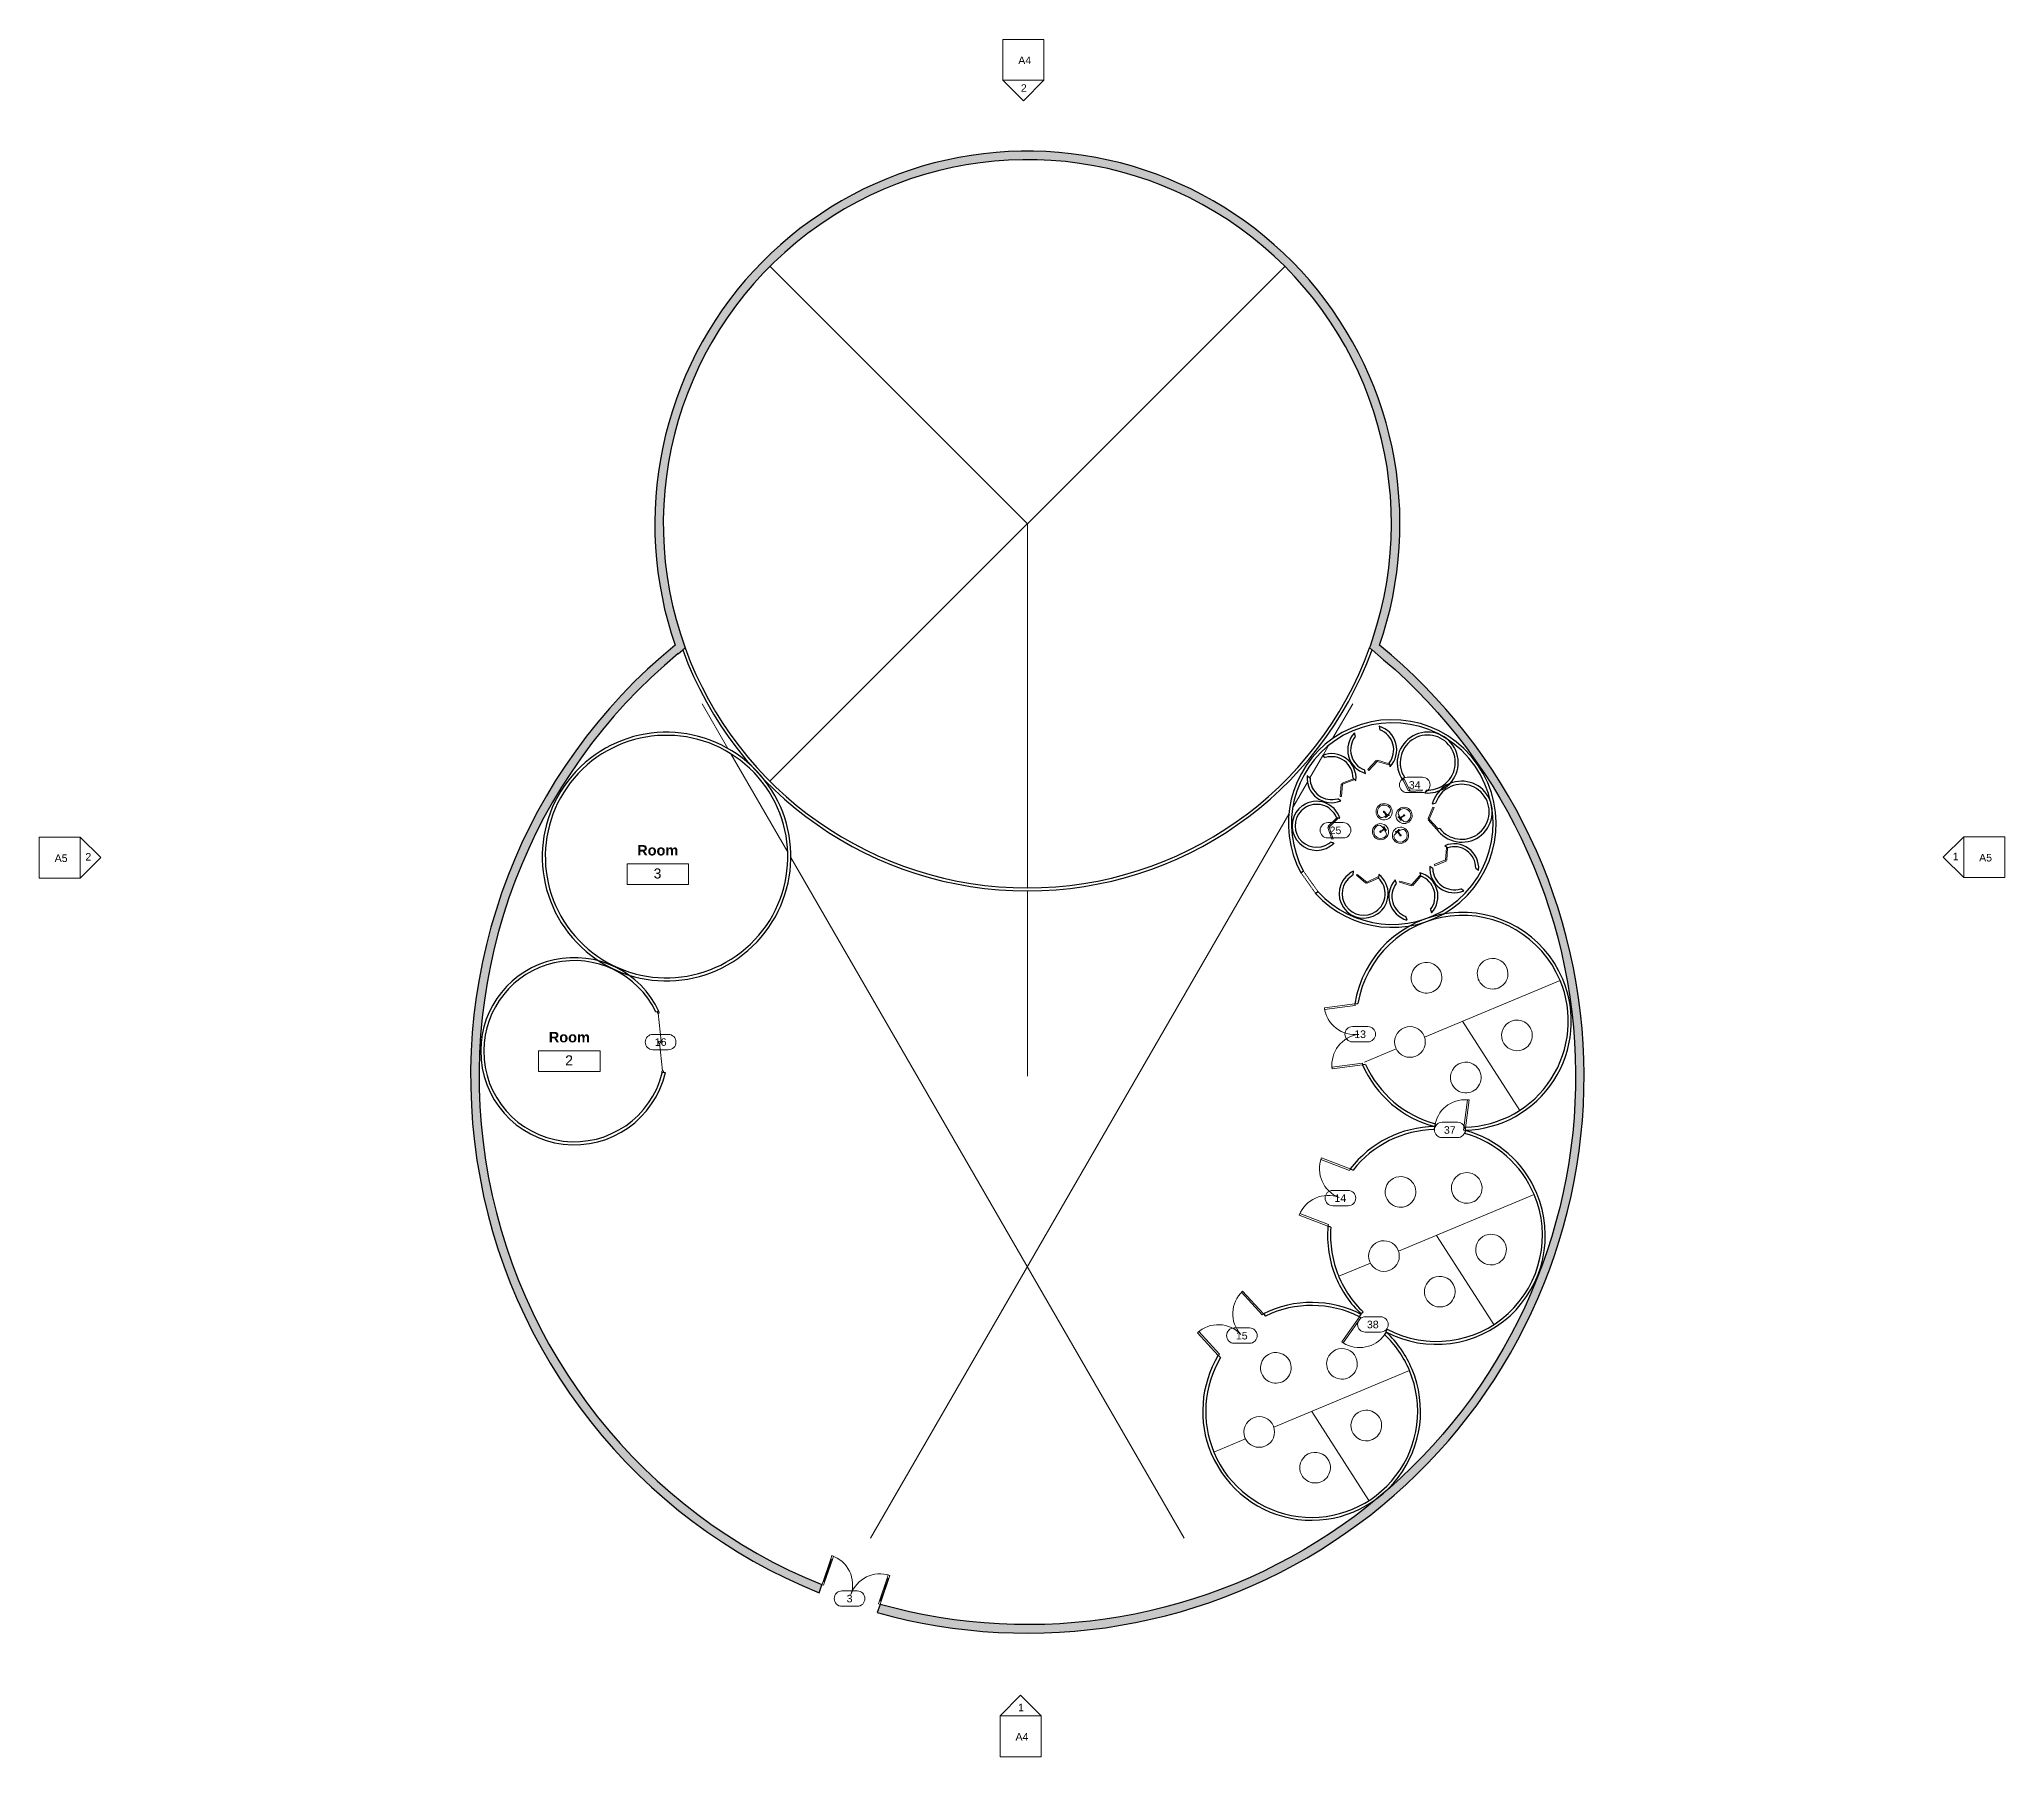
# Model space of a CAD drawing. Header units: inches. Extents: x -1153 to 1152, y -1053 to 961.
import ezdxf

# ---------------------------------------------------------------- set-up
doc = ezdxf.new("R2010")
doc.units = ezdxf.units.IN
doc.header["$MEASUREMENT"] = 0
doc.linetypes.add('Overhead', pattern=[0.15625, 0.09375, -0.0625])
for name, color, linetype, lineweight in [('A-ANNO-SYMB', 6, 'Continuous', 9), ('A-AREA-IDEN', 2, 'Continuous', 9), ('A-DETL', 5, 'Continuous', 9), ('A-DOOR', 1, 'Continuous', 13), ('A-DOOR-FRAM', 1, 'Continuous', 13), ('A-DOOR-GLAZ', 1, 'Continuous', 13), ('A-DOOR-IDEN', 6, 'Continuous', 9), ('A-GENM', 6, 'Continuous', 9), ('A-WALL', 2, 'Continuous', 13), ('A-WALL-PATT', 2, 'Continuous', 13), ('I-FURN', 2, 'Continuous', 9), ('I-WALL', 2, 'Continuous', 13), ('P-SANR-FIXT', 6, 'Continuous', 9)]:
    doc.layers.add(name, color=color, linetype=linetype, lineweight=lineweight)

# ---------------------------------------------------------------- blocks, each defined once
blk = doc.blocks.new('Double-Glass 1 - 72_ x 84_-187802-Level 1')
at = {"layer": 'A-DOOR'}
for p, q in [((-36, 37.1), (-36, 41.1)), ((-36, 41.1), (-34, 41.1)), ((-36, 9.1), (-36, 37.1)), ((-36, 37.1), (-34, 37.1)), ((-34, 37.1), (-34, 41.1)), ((-34, 9.1), (-34, 37.1)), ((34, 37.1), (34, 41.1)), ((36, 41.1), (34, 41.1)), ((34, 9.1), (34, 37.1)), ((34, 37.1), (36, 37.1)), ((36, 37.1), (36, 41.1)), ((36, 9.1), (36, 37.1)), ((-36, 9.1), (-34, 9.1)), ((-36, 5.1), (-36, 9.1)), ((-36, 5.1), (-34, 5.1)), ((-34, 5.1), (-34, 9.1)), ((36, 9.1), (34, 9.1)), ((34, 5.1), (34, 9.1)), ((36, 5.1), (34, 5.1)), ((36, 5.1), (36, 9.1))]:
    blk.add_line(p, q, dxfattribs=at)
at = {"layer": 'A-DOOR', "lineweight": 9}
for centre, start, end in [((-36, 5.1), 360, 90), ((36, 5.1), 90, 179.9666)]:
    blk.add_arc(centre, 36, start, end, dxfattribs=at)
at = {"layer": 'A-DOOR-GLAZ'}
for p, q in [((-35, 37.1), (-35, 9.1)), ((35, 9.1), (35, 37.1))]:
    blk.add_line(p, q, dxfattribs=at)
blk = doc.blocks.new('Table-Dining Round - 36_ Diameter-196845-Level 1')
at = {"layer": 'I-FURN'}
for start, end in [(90, 270), (270, 90)]:
    blk.add_arc((4.1, -7.3), 18, start, end, dxfattribs=at)
blk = doc.blocks.new('Double-Panel 1 - 72_ x 78_-198230-Level 1')
at = {"layer": 'A-DOOR'}
for p, q in [((-36, 37.75), (-34, 37.75)), ((-36, 1.75), (-36, 37.75)), ((-34, 1.75), (-34, 37.75)), ((34, 1.75), (34, 37.75)), ((34, 37.75), (36, 37.75)), ((36, 1.75), (36, 37.75)), ((-36, 1.75), (-34, 1.75)), ((36, 1.75), (34, 1.75))]:
    blk.add_line(p, q, dxfattribs=at)
at = {"layer": 'A-DOOR', "lineweight": 9}
for centre, start, end in [((-36, 1.75), 360, 90), ((36, 1.75), 90, 180)]:
    blk.add_arc(centre, 36, start, end, dxfattribs=at)
blk = doc.blocks.new('Sliding-2 panel - 72_ x 84_-199467-Level 1')
at = {"layer": 'A-DOOR-FRAM'}
for p, q in [((-36, 6.75), (-36, 4.75)), ((-36, 6.75), (-34, 6.75)), ((-36, 4.75), (-34, 4.75)), ((-34, 6.75), (-34, 4.75)), ((-1, 6.75), (-1, 4.75)), ((-1, 6.75), (1, 6.75)), ((-1, 4.75), (-1, 2.75)), ((-1, 4.75), (1, 4.75)), ((-1, 4.75), (1, 4.75)), ((-1, 2.75), (1, 2.75)), ((1, 6.75), (1, 4.75)), ((1, 4.75), (1, 2.75)), ((34, 4.75), (34, 2.75)), ((34, 4.75), (36, 4.75)), ((34, 2.75), (36, 2.75)), ((36, 4.75), (36, 2.75))]:
    blk.add_line(p, q, dxfattribs=at)
at = {"layer": 'A-DOOR-GLAZ'}
for p, q in [((-34, 5.75), (-1, 5.75)), ((1, 3.75), (34, 3.75))]:
    blk.add_line(p, q, dxfattribs=at)
blk = doc.blocks.new('Opening-Cased - 30_ x 80_-205456-Level 1')
at = {"layer": 'A-GENM', "linetype": 'Overhead'}
for p, q in [((-15.3, 1.7), (14.7, 1.7)), ((-15.3, -1.8), (14.7, -1.8))]:
    blk.add_line(p, q, dxfattribs=at)
blk = doc.blocks.new('Bifold-2 Panel - 30_ x 80_-202196-Level 1')
at = {"layer": 'A-DOOR'}
for p, q in [((-11, 1.7), (1.2, 9.5)), ((-10.2, 0.5), (-11, 1.7)), ((2, 8.2), (-10.2, 0.5)), ((1.2, 9.5), (2, 8.2)), ((2.8, 9.5), (2, 8.2)), ((2, 8.2), (14.2, 0.5)), ((15, 1.7), (2.8, 9.5)), ((14.2, 0.5), (15, 1.7))]:
    blk.add_line(p, q, dxfattribs=at)
blk = doc.blocks.new('Bifold-2 Panel - 30_ x 80_-205654-Level 1')
at = {"layer": 'A-DOOR'}
for p, q in [((-10.2, -0.5), (-11, -1.7)), ((-11, -1.7), (1.2, -9.5)), ((2, -8.2), (-10.2, -0.5)), ((1.2, -9.5), (2, -8.2)), ((2, -8.2), (14.2, -0.5)), ((2.8, -9.5), (2, -8.2)), ((15, -1.7), (2.8, -9.5)), ((14.2, -0.5), (15, -1.7))]:
    blk.add_line(p, q, dxfattribs=at)
blk = doc.blocks.new('M_Sink Vanity-Round - 482 x 482mm-191614-Level 1')
at = {"layer": 'P-SANR-FIXT'}
for p, q in [((3.4, 9.7), (3.4, 5.4)), ((4.2, 9.7), (4.2, 5.4))]:
    blk.add_line(p, q, dxfattribs=at)
for centre, radius, start, end in [((3.8, 3.4), 9.5, 360, 180), ((3.8, 3.4), 9.5, 180, 360), ((3.8, 3.4), 7.93, 165.3071, 14.6929), ((0.1, 4.1), 4.12, 120.7927, 162.1904), ((3.8, -9.2), 17.8, 91.2067, 109.2086), ((1.8, 9.7), 0.5, 360, 180), ((1.8, 9.7), 0.5, 180, 360), ((3.8, 3.4), 0.813, 360, 180), ((3.8, 3.4), 0.813, 180, 360), ((3.8, 9.7), 0.375, 360, 180), ((3.8, 5.4), 0.375, 180, 360), ((3.8, -9.2), 17.8, 70.7914, 88.7933), ((5.8, 9.7), 0.5, 360, 180), ((5.8, 9.7), 0.5, 180, 0), ((7.6, 4.1), 4.12, 17.8096, 59.2073)]:
    blk.add_arc(centre, radius, start, end, dxfattribs=at)
blk = doc.blocks.new('Single-Flush - 36_ x 84_-206158-Level 1')
at = {"layer": 'A-DOOR'}
for p, q in [((16, 1.7), (16, 37.8)), ((18, 37.8), (16, 37.8)), ((18, 1.7), (18, 37.8)), ((18, 1.7), (16, 1.7))]:
    blk.add_line(p, q, dxfattribs=at)
at = {"layer": 'A-DOOR', "lineweight": 9}
blk.add_arc((18, 1.7), 36.1, 93.1789, 180, dxfattribs=at)
blk = doc.blocks.new('Elevation - Detail Number-164347-Level 1')
at = {"layer": 'A-ANNO-SYMB'}
for p, q in [((-0.25, -0.25), (-0.25, 0.25)), ((-0.25, 0.25), (0.25, 0.25)), ((0.25, 0.25), (0.25, -0.25)), ((0.25, -0.25), (-0.25, -0.25))]:
    blk.add_line(p, q, dxfattribs=at)
blk = doc.blocks.new('Elevation - Detail Number-164074-Level 1')
at = {"layer": 'A-ANNO-SYMB'}
for p, q in [((0, 0.25), (-0.25, 0)), ((0.25, 0), (0, 0.25)), ((-0.25, 0), (0.25, 0))]:
    blk.add_line(p, q, dxfattribs=at)
blk = doc.blocks.new('Elevation - Detail Number-V1-Level 1')
at = {"layer": 'A-ANNO-SYMB'}
for p, q in [((0, 0.25), (-0.25, 0)), ((0.25, 0), (0, 0.25)), ((-0.25, 0), (0.25, 0))]:
    blk.add_line(p, q, dxfattribs=at)
blk = doc.blocks.new('Door Tag - Door Tag-4641-Level 1')
at = {"layer": 'A-DOOR-IDEN'}
for p, q in [((-0.09375, 0.09375), (0.09375, 0.09375)), ((-0.09375, -0.09375), (0.09375, -0.09375))]:
    blk.add_line(p, q, dxfattribs=at)
for centre, start, end in [((-0.09375, 0), 90, 270), ((0.09375, 0), 270, 90)]:
    blk.add_arc(centre, 0.09375, start, end, dxfattribs=at)
blk = doc.blocks.new('Room Tag - Room Tag-60376-Level 1')
at = {"layer": 'A-AREA-IDEN'}
for p, q in [((-0.375, -0.0625), (-0.375, -0.3125)), ((-0.375, -0.0625), (0.375, -0.0625)), ((0.375, -0.0625), (0.375, -0.3125)), ((-0.375, -0.3125), (0.375, -0.3125))]:
    blk.add_line(p, q, dxfattribs=at)

msp = doc.modelspace()

# ---------------------------------------------------------------- hatches: boundary and pattern name
at = {"layer": 'A-WALL-PATT'}
msp.add_hatch(color=256, dxfattribs=at).paths.add_polyline_path([(-403.7, 240.6), (-395.5, 247.3), (-400.2, 261), (-404.4, 274.9), (-408.2, 289), (-411.5, 303.1), (-414.3, 317.4), (-416.7, 331.7), (-418.5, 346.2), (-419.8, 360.6), (-420.7, 375.1), (-421.1, 389.7), (-420.9, 404.2), (-420.3, 418.7), (-419.2, 433.2), (-417.5, 447.7), (-415.4, 462.1), (-412.8, 476.4), (-409.8, 490.6), (-406.2, 504.7), (-402.2, 518.6), (-397.6, 532.4), (-392.7, 546.1), (-387.2, 559.6), (-381.3, 572.9), (-375, 585.9), (-368.2, 598.8), (-361, 611.4), (-353.3, 623.8), (-345.2, 635.9), (-336.8, 647.7), (-327.9, 659.2), (-318.6, 670.4), (-309, 681.3), (-299, 691.8), (-288.7, 702), (-278, 711.9), (-267, 721.4), (-255.6, 730.5), (-244, 739.2), (-232.1, 747.5), (-219.8, 755.4), (-207.4, 762.9), (-194.7, 769.9), (-181.7, 776.5), (-168.1, 782.9), (-155.2, 788.4), (-141.6, 793.6), (-127.9, 798.4), (-114, 802.8), (-100, 806.6), (-85.9, 810), (-71.6, 812.9), (-57.3, 815.2), (-42.9, 817.2), (-28.4, 818.6), (-13.9, 819.5), (0.6, 819.9), (15.2, 819.9), (29.7, 819.3), (44.2, 818.2), (58.6, 816.7), (73, 814.6), (87.4, 812.1), (101.6, 809.1), (115.7, 805.6), (129.7, 801.6), (143.5, 797.2), (157.2, 792.3), (170.7, 786.9), (184, 781.1), (197.1, 774.8), (210, 768), (222.6, 760.9), (235, 753.3), (247.2, 745.3), (259, 736.9), (270.6, 728), (281.8, 718.8), (292.8, 709.3), (303.4, 699.3), (313.6, 689), (323.5, 678.4), (333.1, 667.4), (342.2, 656.1), (351, 644.5), (359.3, 632.6), (367.3, 620.4), (374.8, 608), (381.9, 595.3), (388.6, 582.4), (394.8, 569.3), (400.6, 555.9), (405.9, 542.4), (410.8, 528.7), (415.2, 514.8), (419.1, 500.8), (422.5, 486.7), (425.5, 472.5), (427.9, 458.2), (429.9, 443.8), (431.4, 429.3), (432.4, 414.8), (432.9, 400.3), (432.9, 385.7), (432.4, 371.2), (431.4, 356.7), (429.9, 342.2), (427.9, 327.8), (425.5, 313.5), (422.5, 299.3), (419.1, 285.1), (415.2, 271.1), (410.8, 257.3), (419.1, 250.6), (423.7, 264.6), (427.7, 278.7), (431.3, 293), (434.5, 307.4), (437.1, 321.9), (439.3, 336.4), (440.9, 351), (442.1, 365.7), (442.8, 380.4), (442.9, 395.1), (442.6, 409.8), (441.8, 424.5), (440.5, 439.2), (438.7, 453.8), (436.4, 468.3), (433.6, 482.8), (430.3, 497.1), (426.6, 511.4), (422.4, 525.4), (417.7, 539.4), (412.5, 553.2), (406.9, 566.8), (400.8, 580.2), (394.3, 593.4), (387.3, 606.3), (379.9, 619), (372.1, 631.5), (363.8, 643.7), (355.2, 655.6), (346.2, 667.2), (336.7, 678.5), (326.9, 689.5), (316.8, 700.1), (306.2, 710.4), (295.4, 720.3), (284.2, 729.9), (272.7, 739.1), (260.9, 747.9), (248.8, 756.2), (236.4, 764.2), (223.8, 771.8), (210.9, 778.9), (197.8, 785.6), (184.5, 791.8), (171, 797.6), (157.2, 802.9), (143.4, 807.8), (129.3, 812.2), (115.1, 816.1), (100.8, 819.5), (86.4, 822.5), (71.9, 824.9), (57.3, 826.9), (42.7, 828.4), (28, 829.4), (13.3, 829.9), (-1.4, 829.9), (-16.1, 829.4), (-30.8, 828.4), (-45.5, 826.9), (-60, 824.9), (-74.5, 822.5), (-89, 819.5), (-103.3, 816.1), (-117.4, 812.2), (-131.5, 807.8), (-145.4, 802.9), (-159.1, 797.6), (-172.6, 791.8), (-186, 785.6), (-199.1, 778.9), (-211.9, 771.8), (-224.6, 764.2), (-236.9, 756.2), (-249, 747.9), (-260.8, 739.1), (-272.3, 729.9), (-283.5, 720.3), (-294.4, 710.4), (-304.9, 700.1), (-315.1, 689.5), (-324.9, 678.5), (-334.3, 667.2), (-343.3, 655.6), (-352, 643.7), (-360.2, 631.5), (-368, 619), (-375.4, 606.3), (-382.4, 593.4), (-388.9, 580.2), (-395, 566.8), (-400.6, 553.2), (-405.8, 539.4), (-410.5, 525.4), (-414.7, 511.4), (-418.5, 497.1), (-421.7, 482.8), (-424.5, 468.3), (-426.8, 453.8), (-428.6, 439.2), (-429.9, 424.5), (-430.7, 409.8), (-431.1, 395.1), (-430.9, 380.4), (-430.2, 365.7), (-429.1, 351), (-427.4, 336.4), (-425.2, 321.9), (-422.6, 307.4), (-419.5, 293), (-415.9, 278.7), (-411.8, 264.6), (-407.2, 250.6), (-405.5, 245.6)], flags=0)
h = msp.add_hatch(color=256, dxfattribs=at)
h.paths.add_polyline_path([(7.7, -908), (25.7, -907.7), (43.7, -907), (61.7, -905.7), (79.6, -903.9), (97.5, -901.6), (116.3, -898.6), (132.9, -895.6), (150.6, -891.8), (168.1, -887.6), (185.4, -882.9), (202.7, -877.7), (219.8, -872), (236.7, -865.9), (253.4, -859.3), (270, -852.3), (286.4, -844.8), (302.5, -836.8), (318.4, -828.4), (334.1, -819.6), (349.6, -810.3), (364.7, -800.6), (379.6, -790.5), (394.3, -780), (408.6, -769.1), (422.6, -757.8), (436.3, -746.1), (449.7, -734.1), (462.7, -721.7), (475.4, -708.9), (487.7, -695.8), (499.7, -682.3), (511.3, -668.6), (522.5, -654.5), (533.3, -640.1), (543.7, -625.4), (553.7, -610.4), (563.3, -595.2), (572.5, -579.7), (581.2, -564), (589.5, -548), (597.4, -531.8), (604.8, -515.4), (611.7, -498.8), (618.2, -482), (624.3, -465), (629.8, -447.9), (634.9, -430.6), (639.5, -413.2), (643.6, -395.7), (647.2, -378.1), (650.4, -360.3), (653, -342.5), (655.2, -324.7), (656.9, -306.7), (658.1, -288.8), (658.7, -270.8), (658.9, -252.8), (658.6, -234.8), (657.8, -216.8), (656.4, -198), (654.7, -180.9), (652.4, -163.1), (649.6, -145.3), (646.4, -127.6), (642.6, -110), (638.4, -92.5), (633.6, -75.1), (628.2, -57), (622.8, -40.8), (616.6, -23.9), (610, -7.1), (603, 9.5), (595.4, 25.8), (587.5, 42), (579.1, 57.9), (570.2, 73.6), (561, 89), (551.3, 104.2), (541.2, 119), (530.6, 133.7), (519.7, 148), (508.4, 162), (496.7, 175.7), (484.7, 189), (472.2, 202.1), (459.5, 214.8), (446.3, 227.1), (432.9, 239), (419.1, 250.6), (410.8, 257.3), (409.1, 252.3), (407.3, 247.3), (410.2, 245), (423.8, 233.6), (437.2, 221.9), (450.2, 209.8), (462.8, 197.4), (475.1, 184.6), (487.1, 171.5), (498.7, 158), (509.9, 144.3), (520.8, 130.2), (531.2, 115.8), (541.2, 101.2), (550.9, 86.3), (560.1, 71.1), (568.9, 55.7), (577.2, 40), (585.2, 24.1), (592.7, 8), (599.7, -8.3), (606.3, -24.8), (612.4, -41.4), (618.1, -58.3), (623.3, -75.2), (628.2, -92.9), (632.3, -109.6), (636, -126.9), (639.3, -144.4), (642.1, -161.9), (644.5, -179.5), (646.4, -198), (647.7, -214.9), (648.5, -232.6), (648.9, -250.4), (648.8, -268.1), (648.2, -285.9), (647.1, -303.6), (645.5, -321.3), (643.4, -338.9), (640.9, -356.5), (637.8, -374), (634.3, -391.4), (630.3, -408.7), (625.8, -425.8), (620.9, -442.9), (615.5, -459.8), (609.6, -476.6), (603.2, -493.1), (596.4, -509.5), (589.2, -525.7), (581.5, -541.7), (573.3, -557.5), (564.8, -573.1), (555.8, -588.4), (546.4, -603.4), (536.4, -618.4), (526.3, -632.7), (515.7, -647), (504.7, -660.9), (493.3, -674.5), (481.5, -687.8), (469.4, -700.8), (456.9, -713.4), (444.1, -725.7), (430.9, -737.6), (417.4, -749.1), (403.6, -760.3), (389.5, -771.1), (375.1, -781.5), (360.4, -791.5), (345.5, -801.1), (330.3, -810.2), (314.8, -819), (299.1, -827.3), (283.2, -835.2), (267.1, -842.6), (250.8, -849.6), (234.3, -856.1), (217.6, -862.2), (200.7, -867.8), (183.8, -873), (166.6, -877.6), (149.4, -881.8), (132, -885.6), (114.6, -888.8), (97, -891.6), (79.4, -893.8), (61.7, -895.6), (44, -896.9), (26.3, -897.7), (8.5, -898), (-9.2, -897.9), (-27, -897.2), (-44.7, -896.1), (-62.3, -894.4), (-80, -892.3), (-97.5, -889.7), (-115, -886.6), (-132.4, -883), (-149.7, -878.9), (-166.9, -874.4), (-170.1, -883.9), (-152.7, -888.5), (-135.2, -892.6), (-117.5, -896.3), (-99.8, -899.4), (-82, -902.1), (-64.1, -904.3), (-46.2, -906), (-28.3, -907.2), (-10.3, -907.8)], flags=0)
h.paths.add_polyline_path([(-238.3, -860.7), (-235, -851.2), (-251.6, -844.2), (-267.9, -836.8), (-284.1, -828.9), (-300, -820.6), (-315.7, -811.8), (-331.1, -802.6), (-346.2, -793), (-361.1, -783), (-375.7, -772.5), (-390, -761.7), (-404, -750.4), (-417.7, -738.8), (-431, -726.7), (-444.1, -714.4), (-456.7, -701.6), (-469, -688.5), (-480.9, -675.1), (-492.5, -661.3), (-503.6, -647.2), (-514.4, -632.9), (-524.7, -618.2), (-534.6, -603.2), (-544.2, -588), (-553.2, -572.5), (-561.9, -556.8), (-570.1, -540.8), (-577.8, -524.6), (-585.1, -508.2), (-592, -491.6), (-598.4, -474.8), (-604.3, -457.8), (-609.7, -440.7), (-614.6, -423.4), (-619.1, -406), (-623.1, -388.5), (-626.5, -370.9), (-629.5, -353.2), (-632, -335.4), (-634, -317.6), (-635.5, -299.7), (-636.5, -281.7), (-637, -263.8), (-637, -245.8), (-636.5, -227.9), (-635.5, -209.9), (-634, -192), (-632, -174.2), (-629.5, -156.4), (-626.5, -138.7), (-623, -121.1), (-619, -103.6), (-614.5, -86.2), (-609.5, -68.9), (-604.1, -51.8), (-598.2, -34.9), (-591.8, -18.1), (-585, -1.5), (-577.6, 14.9), (-569.9, 31.1), (-561.7, 47.1), (-553, 62.8), (-543.9, 78.3), (-534.4, 93.5), (-524.4, 108.5), (-514.1, 123.2), (-503.3, 137.5), (-492.2, 151.6), (-480.6, 165.4), (-468.7, 178.8), (-456.4, 191.9), (-443.7, 204.6), (-430.7, 217), (-417.3, 229), (-403.7, 240.6), (-405.5, 245.6), (-407.2, 250.6), (-421.1, 239), (-434.6, 227), (-447.7, 214.7), (-460.5, 201.9), (-473, 188.9), (-485.1, 175.5), (-496.8, 161.7), (-508.1, 147.7), (-519, 133.3), (-529.6, 118.7), (-539.7, 103.7), (-549.4, 88.5), (-558.7, 73), (-567.5, 57.3), (-575.9, 41.3), (-583.9, 25.1), (-591.4, 8.7), (-598.5, -7.9), (-605.1, -24.7), (-611.2, -41.7), (-616.9, -58.8), (-622.1, -76.1), (-626.8, -93.5), (-631, -111.1), (-634.7, -128.7), (-638, -146.5), (-640.7, -164.3), (-643, -182.3), (-644.8, -200.2), (-646, -218.2), (-646.8, -236.3), (-647.1, -254.3), (-646.8, -272.4), (-646.1, -290.4), (-644.9, -308.4), (-643.2, -326.4), (-640.9, -344.3), (-638.2, -362.1), (-635, -379.9), (-631.3, -397.6), (-627.1, -415.1), (-622.5, -432.6), (-617.3, -449.9), (-611.7, -467), (-605.6, -484), (-599.1, -500.8), (-592, -517.4), (-584.5, -533.9), (-576.6, -550.1), (-568.2, -566.1), (-559.4, -581.8), (-550.2, -597.3), (-540.5, -612.6), (-530.4, -627.5), (-519.9, -642.2), (-509, -656.6), (-497.7, -670.7), (-486, -684.4), (-474, -697.9), (-461.5, -711), (-448.8, -723.7), (-435.6, -736.1), (-422.2, -748.1), (-408.4, -759.8), (-394.3, -771), (-379.9, -781.9), (-365.1, -792.4), (-350.2, -802.4), (-334.9, -812), (-319.4, -821.3), (-303.6, -830), (-287.6, -838.4), (-271.3, -846.3), (-254.9, -853.7)], flags=0)

# ---------------------------------------------------------------- linework, layer by layer
at = {"layer": 'A-DETL'}
for p, q in [((5.9, 393), (-296, 694.9)), ((-296, 91.1), (307.8, 694.8)), ((5.9, 393), (5.9, -34)), ((-375.6, 181.8), (-345.4, 129.5)), ((387.5, 181.8), (363.9, 141)), ((-341.7, 123.2), (-275.2, 8)), ((352.4, 121.1), (337.3, 95)), ((359.3, 133.1), (352.7, 121.6)), ((334.3, 89.9), (317.3, 60.3)), ((312.7, 52.5), (-178.2, -796.6)), ((-271.6, 1.8), (190, -796.6)), ((5.9, -37.5), (5.9, -255)), ((630.8, -142.5), (471.6, -209.1)), ((516.1, -190.4), (583.4, -294.9)), ((438.6, -222.9), (401.5, -238.4)), ((600.3, -393.6), (441.2, -460.2)), ((485.7, -441.6), (552.9, -546)), ((408.2, -474), (371.1, -489.5)), ((454, -600), (294.9, -666.5)), ((339.4, -647.9), (406.6, -752.4)), ((261.9, -680.3), (224.8, -695.9))]:
    msp.add_line(p, q, dxfattribs=at)
at = {"layer": 'A-WALL', "lineweight": 30}
for p, q in [((-238.3, -860.7), (-235, -851.2)), ((-166.9, -874.4), (-170.1, -883.9))]:
    msp.add_line(p, q, dxfattribs=at)
for points in [[(419.1, 250.6), (423.7, 264.6), (427.7, 278.7), (431.3, 293), (434.5, 307.4), (437.1, 321.9), (439.3, 336.4), (440.9, 351), (442.1, 365.7), (442.8, 380.4), (442.9, 395.1), (442.6, 409.8), (441.8, 424.5), (440.5, 439.2), (438.7, 453.8), (436.4, 468.3), (433.6, 482.8), (430.3, 497.1), (426.6, 511.4), (422.4, 525.4), (417.7, 539.4), (412.5, 553.2), (406.9, 566.8), (400.8, 580.2), (394.3, 593.4), (387.3, 606.3), (379.9, 619), (372.1, 631.5), (363.8, 643.7), (355.2, 655.6), (346.2, 667.2), (336.7, 678.5), (326.9, 689.5), (316.8, 700.1), (306.2, 710.4), (295.4, 720.3), (284.2, 729.9), (272.7, 739.1), (260.9, 747.9), (248.8, 756.2), (236.4, 764.2), (223.8, 771.8), (210.9, 778.9), (197.8, 785.6), (184.5, 791.8), (171, 797.6), (157.2, 802.9), (143.4, 807.8), (129.3, 812.2), (115.1, 816.1), (100.8, 819.5), (86.4, 822.5), (71.9, 824.9), (57.3, 826.9), (42.7, 828.4), (28, 829.4), (13.3, 829.9), (-1.4, 829.9), (-16.1, 829.4), (-30.8, 828.4), (-45.5, 826.9), (-60, 824.9), (-74.5, 822.5), (-89, 819.5), (-103.3, 816.1), (-117.4, 812.2), (-131.5, 807.8), (-145.4, 802.9), (-159.1, 797.6), (-172.6, 791.8), (-186, 785.6), (-199.1, 778.9), (-211.9, 771.8), (-224.6, 764.2), (-236.9, 756.2), (-249, 747.9), (-260.8, 739.1), (-272.3, 729.9), (-283.5, 720.3), (-294.4, 710.4), (-304.9, 700.1), (-315.1, 689.5), (-324.9, 678.5), (-334.3, 667.2), (-343.3, 655.6), (-352, 643.7), (-360.2, 631.5), (-368, 619), (-375.4, 606.3), (-382.4, 593.4), (-388.9, 580.2), (-395, 566.8), (-400.6, 553.2), (-405.8, 539.4), (-410.5, 525.4), (-414.7, 511.4), (-418.5, 497.1), (-421.7, 482.8), (-424.5, 468.3), (-426.8, 453.8), (-428.6, 439.2), (-429.9, 424.5), (-430.7, 409.8), (-431.1, 395.1), (-430.9, 380.4), (-430.2, 365.7), (-429.1, 351), (-427.4, 336.4), (-425.2, 321.9), (-422.6, 307.4), (-419.5, 293), (-415.9, 278.7), (-411.8, 264.6), (-407.2, 250.6)], [(-403.7, 240.6), (-401, 242.8), (-398.3, 245)], [(-170.1, -883.9), (-152.7, -888.5), (-135.2, -892.6), (-117.5, -896.3), (-99.8, -899.4), (-82, -902.1), (-64.1, -904.3), (-46.2, -906), (-28.3, -907.2), (-10.3, -907.8), (7.7, -908), (25.7, -907.7), (43.7, -907), (61.7, -905.7), (79.6, -903.9), (97.5, -901.6), (115.2, -898.8), (132.9, -895.6), (150.6, -891.8), (168.1, -887.6), (185.4, -882.9), (202.7, -877.7), (219.8, -872), (236.7, -865.9), (253.4, -859.3), (270, -852.3), (286.4, -844.8), (302.5, -836.8), (318.4, -828.4), (334.1, -819.6), (349.6, -810.3), (364.7, -800.6), (379.6, -790.5), (394.3, -780), (408.6, -769.1), (422.6, -757.8), (436.3, -746.1), (449.7, -734.1), (462.7, -721.7), (475.4, -708.9), (487.7, -695.8), (499.7, -682.3), (511.3, -668.6), (522.5, -654.5), (533.3, -640.1), (543.7, -625.4), (553.7, -610.4), (563.3, -595.2), (572.5, -579.7), (581.2, -564), (589.5, -548), (597.4, -531.8), (604.8, -515.4), (611.7, -498.8), (618.2, -482), (624.3, -465), (629.8, -447.9), (634.9, -430.6), (639.5, -413.2), (643.6, -395.7), (647.2, -378.1), (650.4, -360.3), (653, -342.5), (655.2, -324.7), (656.9, -306.7), (658.1, -288.8), (658.7, -270.8), (658.9, -252.8), (658.6, -234.8), (657.8, -216.8), (656.5, -198.8), (654.7, -180.9), (652.4, -163.1), (649.6, -145.3), (646.4, -127.6), (642.6, -110), (638.4, -92.5), (633.6, -75.1), (628.4, -57.9), (622.8, -40.8), (616.6, -23.9), (610, -7.1), (603, 9.5), (595.4, 25.8), (587.5, 42), (579.1, 57.9), (570.2, 73.6), (561, 89), (551.3, 104.2), (541.2, 119), (530.6, 133.7), (519.7, 148), (508.4, 162), (496.7, 175.7), (484.7, 189), (472.2, 202.1), (459.5, 214.8), (446.3, 227.1), (432.9, 239), (419.1, 250.6)], [(410.2, 245), (423.8, 233.6), (437.2, 221.9), (450.2, 209.8), (462.8, 197.4), (475.1, 184.6), (487.1, 171.5), (498.7, 158), (509.9, 144.3), (520.8, 130.2), (531.2, 115.8), (541.2, 101.2), (550.9, 86.3), (560.1, 71.1), (568.9, 55.7), (577.2, 40), (585.2, 24.1), (592.7, 8), (599.7, -8.3), (606.3, -24.8), (612.4, -41.4), (618.1, -58.3), (623.3, -75.2), (628, -92.3), (632.3, -109.6), (636, -126.9), (639.3, -144.4), (642.1, -161.9), (644.5, -179.5), (646.3, -197.2), (647.7, -214.9), (648.5, -232.6), (648.9, -250.4), (648.8, -268.1), (648.2, -285.9), (647.1, -303.6), (645.5, -321.3), (643.4, -338.9), (640.9, -356.5), (637.8, -374), (634.3, -391.4), (630.3, -408.7), (625.8, -425.8), (620.9, -442.9), (615.5, -459.8), (609.6, -476.6), (603.2, -493.1), (596.4, -509.5), (589.2, -525.7), (581.5, -541.7), (573.3, -557.5), (564.8, -573.1), (555.8, -588.4), (546.4, -603.4), (536.5, -618.2), (526.3, -632.7), (515.7, -647), (504.7, -660.9), (493.3, -674.5), (481.5, -687.8), (469.4, -700.8), (456.9, -713.4), (444.1, -725.7), (430.9, -737.6), (417.4, -749.1), (403.6, -760.3), (389.5, -771.1), (375.1, -781.5), (360.4, -791.5), (345.5, -801.1), (330.3, -810.2), (314.8, -819), (299.1, -827.3), (283.2, -835.2), (267.1, -842.6), (250.8, -849.6), (234.3, -856.1), (217.6, -862.2), (200.7, -867.8), (183.8, -873), (166.6, -877.6), (149.4, -881.8), (132, -885.6), (114.6, -888.8), (97, -891.6), (79.4, -893.8), (61.7, -895.6), (44, -896.9), (26.3, -897.7), (8.5, -898), (-9.2, -897.9), (-27, -897.2), (-44.7, -896.1), (-62.3, -894.4), (-80, -892.3), (-97.5, -889.7), (-115, -886.6), (-132.4, -883), (-149.7, -878.9), (-166.9, -874.4)]]:
    msp.add_lwpolyline(points, dxfattribs=at)
at = {"layer": 'A-WALL'}
msp.add_lwpolyline([(-398.3, 245), (-396.9, 246.1), (-395.5, 247.3)], dxfattribs=at)
at = {"layer": 'A-WALL', "lineweight": 30}
for centre, radius, start, end in [((5.9, 393), 427, 341.4749, 199.9463), ((5.9, 393), 427, 340.0537, 341.4749), ((5.9, -255), 653, 129.2516, 248.0413), ((5.9, -255), 643, 129.5683, 247.9921)]:
    msp.add_arc(centre, radius, start, end, dxfattribs=at)
at = {"layer": 'A-WALL'}
msp.add_arc((6.8, -254), 641.7, 51.0464, 51.3739, dxfattribs=at)
at = {"layer": 'I-WALL', "lineweight": 30}
for p, q in [((-395.4, 247.3), (-395.5, 247.3)), ((390.6, 143.5), (389.5, 147.6)), ((418.4, 155.5), (419.5, 151.4)), ((352, 121.4), (355.4, 118.9)), ((337.4, 94.8), (334.1, 97.3)), ((387.9, 94.5), (391.3, 92)), ((402.4, 100.2), (401.2, 104.3)), ((430.2, 112.2), (431.3, 108.1)), ((446.2, 92.4), (448.2, 95.7)), ((373.4, 68), (370, 70.5)), ((474.1, 80.6), (472.1, 77.3)), ((368.4, 48.7), (372.5, 47.7)), ((480.9, 64.6), (484.8, 65.3)), ((489.8, 35.7), (485.9, 35)), ((365.5, 18.5), (361.4, 19.5)), ((495.5, 15.5), (498.9, 13.1)), ((326.7, -16.2), (329.6, -14.1)), ((387.9, -18.8), (388.4, -14.6)), ((418.2, -18.3), (417.7, -22.4)), ((466.3, -16.2), (467.5, -20.3)), ((481.3, -11.3), (477.9, -8.8)), ((531.8, -10.7), (535.2, -13.2)), ((346.9, -38.6), (344, -40.7)), ((438.7, -28.7), (437.5, -24.6)), ((517.7, -37.5), (514.2, -35)), ((451.2, -71.7), (450, -67.7)), ((478.8, -59.3), (480, -63.4)), ((-429.9, -179.2), (-426.2, -178.8)), ((390, -170.1), (393.6, -169.7)), ((-418.7, -250.4), (-422.3, -250.8)), ((402.7, -241.1), (399.1, -241.6)), ((483.3, -317.4), (483.8, -313.9)), ((483.9, -314.1), (484.8, -310.7)), ((519.5, -318.4), (519, -321.9)), ((519.2, -314.7), (519.3, -318.2)), ((384.5, -363.6), (387.9, -364.9)), ((361.8, -432), (358.4, -430.7)), ((282.8, -533.4), (285.2, -536.1)), ((395.5, -537), (397.5, -534.1)), ((397.2, -533.7), (399.6, -531.2)), ((428, -551.6), (426.4, -554.7)), ((426.9, -554.9), (424.9, -557.8)), ((232.3, -584.9), (229.8, -582.2))]:
    msp.add_line(p, q, dxfattribs=at)
msp.add_lwpolyline([(407.3, 247.3), (407.3, 247.3), (407.3, 247.3)], dxfattribs=at)
at = {"layer": 'I-WALL'}
for start, end in [(128.6263, 128.953), (51.047, 51.3737)]:
    msp.add_arc((5.9, -255), 643, start, end, dxfattribs=at)
at = {"layer": 'I-WALL', "lineweight": 30}
for centre, radius, start, end in [((5.9, 393), 430.5, 200.1039, 339.8961), ((5.9, 393), 427, 199.9463, 340.055), ((433.9, 41.4), 121.8, 304.7107, 124.7107), ((-417.3, 2.7), 145.8, 313.8106, 133.8106), ((-417.3, 2.7), 142.2, 313.8106, 133.8106), ((433.9, 41.4), 121.8, 124.7107, 208.2502), ((433.9, 41.4), 118.2, 124.7107, 208.0396), ((433.9, 41.4), 118.2, 304.7107, 124.7107), ((410.4, 127.9), 28.8, 136.7014, 253.8034), ((410.4, 127.9), 25.3, 141.698, 248.8068), ((410.4, 127.9), 28.7, 316.7014, 73.8034), ((410.4, 127.9), 25.2, 321.698, 68.8068), ((475.5, 112.9), 35.8, 124.7107, 214.9862), ((475.5, 112.9), 32.3, 124.7107, 212.0765), ((475.5, 112.9), 35.8, 304.7107, 124.7107), ((475.5, 112.9), 32.3, 304.7107, 124.7107), ((362.7, 94.7), 28.7, 354.6822, 111.7843), ((362.7, 94.7), 25.2, 359.6788, 106.7876), ((-417.3, 2.7), 145.8, 133.8106, 313.8106), ((-417.3, 2.7), 142.2, 133.8106, 313.8106), ((362.7, 94.7), 28.8, 174.6822, 291.7843), ((362.7, 94.7), 25.2, 179.6788, 286.7876), ((475.5, 112.9), 35.7, 264.6024, 304.7107), ((475.5, 112.9), 32.2, 267.512, 304.7107), ((515.4, 55.3), 35.8, 124.7107, 164.819), ((515.4, 55.3), 32.2, 124.7107, 161.9093), ((515.4, 55.3), 35.8, 304.7107, 124.7107), ((515.4, 55.3), 32.2, 304.7107, 124.7107), ((345.2, 38.8), 28.8, 124.7107, 304.7107), ((345.2, 38.8), 25.2, 124.7107, 304.7107), ((345.2, 38.8), 28.7, 17.9464, 124.7107), ((345.2, 38.8), 25.2, 22.943, 124.7107), ((515.4, 55.3), 35.7, 214.4352, 304.7107), ((515.4, 55.3), 32.3, 217.3448, 304.7107), ((345.2, 38.8), 25.3, 304.7107, 310.0518), ((345.2, 38.8), 28.8, 304.7107, 315.0484), ((506.6, -11), 28.7, 355.6179, 112.7199), ((506.6, -11), 25.3, 0.6145, 107.7233), ((400.3, -40.8), 28.7, 124.7107, 304.7107), ((400.3, -40.8), 25.2, 124.7107, 304.7107), ((400.3, -40.8), 28.8, 114.3729, 124.7107), ((400.3, -40.8), 25.2, 119.3695, 124.7107), ((400.3, -40.8), 25.3, 304.7107, 46.4783), ((400.3, -40.8), 28.8, 304.7107, 51.4749), ((458.7, -44), 28.8, 317.6371, 74.7391), ((458.7, -44), 25.3, 322.6337, 69.7425), ((506.6, -11), 28.8, 175.6179, 292.7199), ((506.6, -11), 25.2, 180.6145, 287.7233), ((433.9, 41.4), 121.7, 222.4042, 304.7107), ((433.9, 41.4), 118.2, 222.6148, 304.7107), ((458.7, -44), 28.8, 137.6371, 254.7391), ((458.7, -44), 25.2, 142.6337, 249.7425), ((516.1, -190.4), 127.7, 22.6974, 170.849), ((516.1, -190.4), 124.2, 22.6974, 170.3744), ((-525.5, -225.5), 109.7, 25.1875, 179.6678), ((-525.5, -225.5), 106.2, 25.8441, 179.6678), ((516.1, -190.4), 124.3, 271.4096, 22.6974), ((516.1, -190.4), 127.8, 271.4096, 22.6974), ((-525.5, -225.5), 109.8, 179.6678, 346.8904), ((-525.5, -225.5), 106.2, 179.6678, 346.2337), ((516.1, -190.4), 127.7, 203.5844, 255.4025), ((516.1, -190.4), 124.2, 204.059, 255.4025), ((485.7, -441.6), 127.7, 90.856, 142.3845), ((485.7, -441.6), 124.2, 91.0858, 141.9099), ((485.7, -441.6), 124.2, 22.6974, 74.4264), ((485.7, -441.6), 127.7, 22.6974, 74.6561), ((485.7, -441.6), 127.7, 242.3357, 22.6974), ((485.7, -441.6), 124.3, 242.3357, 22.6974), ((485.7, -441.6), 127.7, 175.1199, 202.6974), ((485.7, -441.6), 124.2, 175.5945, 202.6974), ((485.7, -441.6), 127.7, 202.6974, 226.1451), ((485.7, -441.6), 124.3, 202.6974, 226.1451), ((339.4, -647.9), 127.7, 62.9513, 116.3206), ((339.4, -647.9), 124.2, 63.1811, 115.846), ((339.4, -647.9), 124.3, 22.6974, 46.5217), ((339.4, -647.9), 127.7, 22.6974, 46.7515), ((339.4, -647.9), 127.8, 149.0559, 202.6974), ((339.4, -647.9), 124.3, 149.5305, 202.6974), ((339.4, -647.9), 127.7, 202.6974, 22.6974), ((339.4, -647.9), 124.3, 202.6974, 22.6974)]:
    msp.add_arc(centre, radius, start, end, dxfattribs=at)

# ---------------------------------------------------------------- block references
at = {"layer": 'A-ANNO-SYMB', "xscale": 95.99999999999994, "yscale": 95.99999999999994, "zscale": 95.99999999999994}
for name, p in [('Elevation - Detail Number-164347-Level 1', (1.2, 937.1)), ('Elevation - Detail Number-164347-Level 1', (-1129, 1.5)), ('Elevation - Detail Number-164347-Level 1', (1128.2, 2)), ('Elevation - Detail Number-164074-Level 1', (-2, -1004.9)), ('Elevation - Detail Number-164347-Level 1', (-2, -1028.9))]:
    msp.add_blockref(name, p, dxfattribs=at)
at = {"layer": 'A-ANNO-SYMB', "extrusion": (0, 0, -1), "xscale": 95.99999999999994, "yscale": 95.99999999999994, "zscale": 95.99999999999994, "rotation": 180}
msp.add_blockref('Elevation - Detail Number-V1-Level 1', (-1.2, 913.1), dxfattribs=at)
at = {"layer": 'A-ANNO-SYMB', "xscale": 95.99999999999994, "yscale": 95.99999999999994, "zscale": 95.99999999999994, "rotation": 90}
msp.add_blockref('Elevation - Detail Number-164074-Level 1', (1104.2, 2), dxfattribs=at)
at = {"layer": 'A-AREA-IDEN', "xscale": 95.99999999999994, "yscale": 95.99999999999994, "zscale": 95.99999999999994}
for p in [(-427.6, 0), (-531.3, -219.2)]:
    msp.add_blockref('Room Tag - Room Tag-60376-Level 1', p, dxfattribs=at)
at = {"layer": 'A-DOOR'}
for name, p, rotation in [('Bifold-2 Panel - 30_ x 80_-202196-Level 1', (416.4, 105.9), 15.25243040967491), ('Bifold-2 Panel - 30_ x 80_-202196-Level 1', (380.9, 81), 53.23324124447482), ('Bifold-2 Panel - 30_ x 80_-202196-Level 1', (460.3, 86.7), 149.7942589728716), ('Bifold-2 Panel - 30_ x 80_-202196-Level 1', (367.3, 33.5), 76.49741523578787), ('Bifold-2 Panel - 30_ x 80_-205654-Level 1', (485.1, 50.1), 279.6270709604929), ('Bifold-2 Panel - 30_ x 80_-205654-Level 1', (488.7, 1.9), 54.16889952368956), ('Bifold-2 Panel - 30_ x 80_-205654-Level 1', (403, -18.9), 352.9239146975765), ('Bifold-2 Panel - 30_ x 80_-205654-Level 1', (452.6, -22.8), 16.18808868888964), ('Sliding-2 panel - 72_ x 84_-199467-Level 1', (-429.2, -215.3), 276.0389236397515), ('Double-Panel 1 - 72_ x 78_-198230-Level 1', (396.3, -205.6), 97.21667914033551), ('Single-Flush - 36_ x 84_-206158-Level 1', (501.4, -317.9), 352.7560817797097), ('Double-Panel 1 - 72_ x 78_-198230-Level 1', (373.1, -397.8), 68.75219685143948), ('Double-Panel 1 - 72_ x 78_-198230-Level 1', (257.5, -559.1), 42.68824760552492), ('Single-Flush - 36_ x 84_-206158-Level 1', (411.2, -546), 144.8514053654782), ('Double-Glass 1 - 72_ x 84_-187802-Level 1', (-202.6, -867.6), 341.2016737304766)]:
    msp.add_blockref(name, p, dxfattribs=dict(at, rotation=rotation))
at = {"layer": 'A-DOOR-IDEN', "xscale": 95.99999999999994, "yscale": 95.99999999999994, "zscale": 95.99999999999994}
for p in [(460.3, 86.7), (367.3, 33.5), (-424.2, -214.8), (396.3, -205.6), (501.4, -317.9), (373.1, -397.8), (257.5, -559.1), (411.2, -546), (-202.6, -867.5)]:
    msp.add_blockref('Door Tag - Door Tag-4641-Level 1', p, dxfattribs=at)
at = {"layer": 'A-GENM', "rotation": 125.3272324457689}
msp.add_blockref('Opening-Cased - 30_ x 80_-205456-Level 1', (336.6, -27.1), dxfattribs=at)
at = {"layer": 'I-FURN'}
for p, rotation in [((473.8, -131), 332.8045300403128), ((559.5, -131.8), 260.8045300403122), ((446.6, -212.4), 44.80453004031278), ((585.3, -213.6), 188.8045300403122), ((515.5, -263.4), 116.8045300403127), ((443.3, -382.2), 332.8045300403128), ((529.1, -383), 260.8045300403122), ((554.9, -464.8), 188.8045300403122), ((416.1, -463.5), 44.80453004031278), ((485, -514.5), 116.8045300403127), ((297, -588.5), 332.8045300403128), ((382.8, -589.3), 260.8045300403122), ((408.6, -671.1), 188.8045300403122), ((269.8, -669.8), 44.80453004031278), ((338.7, -720.9), 116.8045300403127)]:
    msp.add_blockref('Table-Dining Round - 36_ Diameter-196845-Level 1', p, dxfattribs=dict(at, rotation=rotation))
at = {"layer": 'P-SANR-FIXT'}
for p, rotation in [((425.6, 60.2), 214.7106649666816), ((452.7, 49.8), 124.7106649666817), ((415.2, 33.1), 304.7106649666819), ((442.3, 22.7), 34.71066496668176)]:
    msp.add_blockref('M_Sink Vanity-Round - 482 x 482mm-191614-Level 1', p, dxfattribs=dict(at, rotation=rotation))

# ---------------------------------------------------------------- texts
at = {"layer": 'A-AREA-IDEN', "attachment_point": 2, "line_spacing_factor": 0.938532}
for s, insert, char_height, width in [('\\fArial|b1|i0|c0|p34|;Room', (-427.6, 16.2), 12.177, 56.016), ('\\fArial|b0|i0|c0|p34|;3', (-427.9, -11.2), 11.802, 10.944), ('\\fArial|b1|i0|c0|p34|;Room', (-531.3, -203), 12.177, 56.016), ('\\fArial|b0|i0|c0|p34|;2', (-531.6, -230.4), 11.802, 10.944)]:
    msp.add_mtext(s, dxfattribs=dict(at, insert=insert, char_height=char_height, width=width))
at = {"layer": 'A-DOOR-IDEN', "char_height": 8.852, "attachment_point": 2, "line_spacing_factor": 0.938532}
for s, insert, width in [('\\fArial|b0|i0|c0|p34|;34', (460.2, 91.1), 16.416), ('\\fArial|b0|i0|c0|p34|;25', (367.3, 37.9), 16.416), ('\\fArial|b0|i0|c0|p34|;13', (396.2, -201.2), 16.416), ('\\fArial|b0|i0|c0|p34|;16', (-424.2, -210.4), 16.416), ('\\fArial|b0|i0|c0|p34|;37', (501.4, -313.5), 16.416), ('\\fArial|b0|i0|c0|p34|;14', (373, -393.4), 16.416), ('\\fArial|b0|i0|c0|p34|;38', (411.1, -541.6), 16.416), ('\\fArial|b0|i0|c0|p34|;15', (257.4, -554.7), 16.416), ('\\fArial|b0|i0|c0|p34|;3', (-202.6, -863.1), 8.208)]:
    msp.add_mtext(s, dxfattribs=dict(at, insert=insert, width=width))

# ---------------------------------------------------------------- next in the draw order: texts
at = {"layer": 'A-ANNO-SYMB', "char_height": 8.852, "attachment_point": 2, "line_spacing_factor": 0.938532, "bg_fill": 3, "box_fill_scale": 1.25, "bg_fill_color": 0, "bg_fill_transparency": 0}
for s, insert, width in [('\\fArial|b0|i0|c0|p34|;A4', (2.8, 940.9), 18.036), ('\\fArial|b0|i0|c0|p34|;2', (1.7, 908.4), 8.208), ('\\fArial|b0|i0|c0|p34|;A5', (-1127.4, 5.3), 18.036), ('\\fArial|b0|i0|c0|p34|;1', (1094.8, 7.3), 8.208), ('\\fArial|b0|i0|c0|p34|;A5', (1129.8, 5.8), 18.036), ('\\fArial|b0|i0|c0|p34|;1', (-1.5, -990.7), 8.208), ('\\fArial|b0|i0|c0|p34|;A4', (-0.4, -1025.1), 18.036)]:
    msp.add_mtext(s, dxfattribs=dict(at, insert=insert, width=width))

# ---------------------------------------------------------------- next in the draw order: block references
at = {"layer": 'A-ANNO-SYMB', "extrusion": (0, 0, -1), "xscale": 95.99999999999994, "yscale": 95.99999999999994, "zscale": 95.99999999999994, "rotation": 90.00000000000038}
msp.add_blockref('Elevation - Detail Number-V1-Level 1', (1105, 1.5), dxfattribs=at)

# ---------------------------------------------------------------- next in the draw order: texts
at = {"layer": 'A-ANNO-SYMB', "insert": (-1095.5, 6.8), "char_height": 8.852, "width": 8.208, "attachment_point": 2, "line_spacing_factor": 0.938532, "bg_fill": 3, "box_fill_scale": 1.25, "bg_fill_color": 0, "bg_fill_transparency": 0}
msp.add_mtext('\\fArial|b0|i0|c0|p34|;2', dxfattribs=at)

doc.saveas('drawing.dxf')
